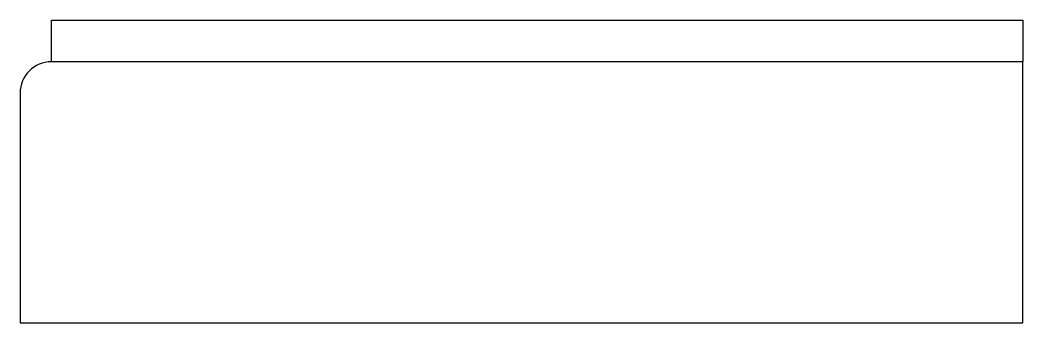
# Model space of a CAD drawing. Header units: inches. Extents: x 0 to 96, y 0 to 29.
import ezdxf

# ---------------------------------------------------------------- set-up
doc = ezdxf.new("R2010")
doc.units = ezdxf.units.IN

msp = doc.modelspace()

# ---------------------------------------------------------------- linework, layer by layer
at = {"layer": 'CAD', "color": 1}
for p, q in [((3, 25), (3, 29)), ((3, 29), (96, 29)), ((96, 29), (96, 25))]:
    msp.add_line(p, q, dxfattribs=at)
at = {"layer": 'CAD', "color": 7}
for p, q in [((96, 25), (3, 25)), ((96, 0), (96, 25)), ((0, 22), (0, 0)), ((0, 0), (96, 0))]:
    msp.add_line(p, q, dxfattribs=at)
at = {"layer": 'CAD', "color": 2}
msp.add_arc((3, 22), 3, 90, 180, dxfattribs=at)

doc.saveas('drawing.dxf')
